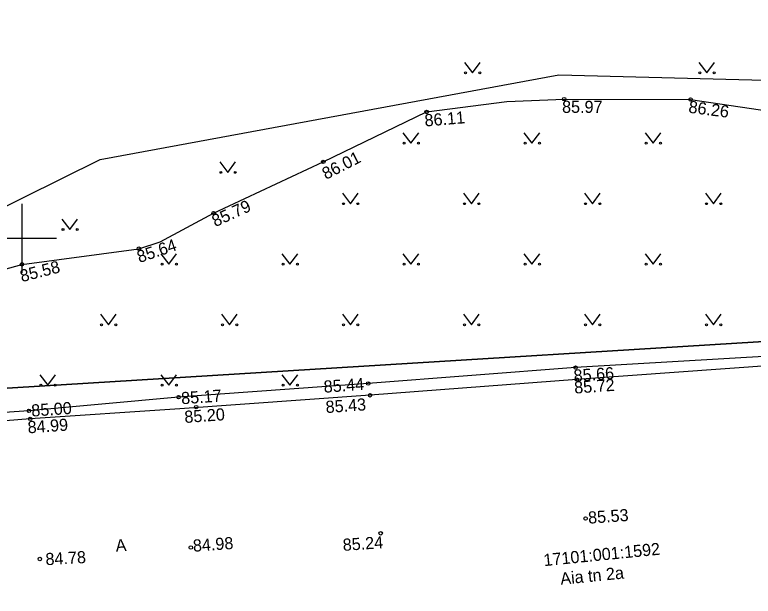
# Model space of a CAD drawing. Extents: x 632023 to 632360, y 6447035 to 6447662.
# Drawn here: x 632199.58 to 632242.3, y 6447229.3 to 6447262.93 of the extents above; entities that cross this region are included whole.
import ezdxf

# ---------------------------------------------------------------- set-up
doc = ezdxf.new("R2010")
doc.units = 0
for name, color, linetype in [('HALJASTUS', 7, 'Continuous'), ('KORGUS-EH2000', 7, 'Continuous'), ('MOOTPIIR', 7, 'Continuous'), ('PIIR', 7, 'Continuous'), ('TEE', 7, 'Continuous'), ('VORK', 7, 'Continuous')]:
    doc.layers.add(name, color=color, linetype=linetype)

msp = doc.modelspace()

# ---------------------------------------------------------------- linework, layer by layer
at = {"layer": 'HALJASTUS'}
for p, q in [((632225.588, 6447260.174), (632226.052, 6447259.567)), ((632226.052, 6447259.567), (632226.497, 6447260.174)), ((632239.146, 6447260.174), (632239.609, 6447259.567)), ((632239.609, 6447259.567), (632240.055, 6447260.174)), ((632222.037, 6447256.107), (632222.5, 6447255.5)), ((632222.5, 6447255.5), (632222.946, 6447256.107)), ((632229.037, 6447256.107), (632229.5, 6447255.5)), ((632229.5, 6447255.5), (632229.946, 6447256.107)), ((632236.037, 6447256.107), (632236.5, 6447255.5)), ((632236.5, 6447255.5), (632236.946, 6447256.107)), ((632211.448, 6447254.42), (632211.911, 6447253.813)), ((632211.911, 6447253.813), (632212.357, 6447254.42)), ((632218.537, 6447252.607), (632219, 6447252)), ((632219, 6447252), (632219.446, 6447252.607)), ((632225.537, 6447252.607), (632226, 6447252)), ((632226, 6447252), (632226.446, 6447252.607)), ((632232.537, 6447252.607), (632233, 6447252)), ((632233, 6447252), (632233.446, 6447252.607)), ((632239.537, 6447252.607), (632240, 6447252)), ((632240, 6447252), (632240.446, 6447252.607)), ((632202.309, 6447251.111), (632202.773, 6447250.504)), ((632202.773, 6447250.504), (632203.218, 6447251.111)), ((632208.037, 6447249.107), (632208.5, 6447248.5)), ((632208.5, 6447248.5), (632208.946, 6447249.107)), ((632215.037, 6447249.107), (632215.5, 6447248.5)), ((632215.5, 6447248.5), (632215.946, 6447249.107)), ((632222.037, 6447249.107), (632222.5, 6447248.5)), ((632222.5, 6447248.5), (632222.946, 6447249.107)), ((632229.037, 6447249.107), (632229.5, 6447248.5)), ((632229.5, 6447248.5), (632229.946, 6447249.107)), ((632236.037, 6447249.107), (632236.5, 6447248.5)), ((632236.5, 6447248.5), (632236.946, 6447249.107)), ((632204.537, 6447245.607), (632205, 6447245)), ((632205, 6447245), (632205.446, 6447245.607)), ((632211.537, 6447245.607), (632212, 6447245)), ((632212, 6447245), (632212.446, 6447245.607)), ((632218.537, 6447245.607), (632219, 6447245)), ((632219, 6447245), (632219.446, 6447245.607)), ((632225.537, 6447245.607), (632226, 6447245)), ((632226, 6447245), (632226.446, 6447245.607)), ((632232.537, 6447245.607), (632233, 6447245)), ((632233, 6447245), (632233.446, 6447245.607)), ((632239.537, 6447245.607), (632240, 6447245)), ((632240, 6447245), (632240.446, 6447245.607)), ((632201.037, 6447242.107), (632201.5, 6447241.5)), ((632201.5, 6447241.5), (632201.946, 6447242.107)), ((632208.037, 6447242.107), (632208.5, 6447241.5)), ((632208.5, 6447241.5), (632208.946, 6447242.107)), ((632215.037, 6447242.107), (632215.5, 6447241.5)), ((632215.5, 6447241.5), (632215.946, 6447242.107))]:
    msp.add_line(p, q, dxfattribs=at)
msp.add_lwpolyline([(632193.37, 6447246.661), (632199.995, 6447248.491), (632206.757, 6447249.398), (632207.99, 6447249.801), (632211.086, 6447251.459), (632217.427, 6447254.418), (632223.405, 6447257.304), (632228.044, 6447257.915), (632231.362, 6447258.046), (632238.676, 6447258.025), (632252.509, 6447255.981)], dxfattribs=at)
for centre in [(632225.651, 6447259.567), (632226.48, 6447259.567), (632239.208, 6447259.567), (632240.037, 6447259.567), (632222.099, 6447255.5), (632222.928, 6447255.5), (632229.099, 6447255.5), (632229.928, 6447255.5), (632236.099, 6447255.5), (632236.928, 6447255.5), (632211.51, 6447253.813), (632212.339, 6447253.813), (632218.599, 6447252), (632219.428, 6447252), (632225.599, 6447252), (632226.428, 6447252), (632232.599, 6447252), (632233.428, 6447252), (632239.599, 6447252), (632240.428, 6447252), (632202.372, 6447250.504), (632203.2, 6447250.504), (632208.099, 6447248.5), (632208.928, 6447248.5), (632215.099, 6447248.5), (632215.928, 6447248.5), (632222.099, 6447248.5), (632222.928, 6447248.5), (632229.099, 6447248.5), (632229.928, 6447248.5), (632236.099, 6447248.5), (632236.928, 6447248.5), (632204.599, 6447245), (632205.428, 6447245), (632211.599, 6447245), (632212.428, 6447245), (632218.599, 6447245), (632219.428, 6447245), (632225.599, 6447245), (632226.428, 6447245), (632232.599, 6447245), (632233.428, 6447245), (632239.599, 6447245), (632240.428, 6447245), (632201.099, 6447241.5), (632201.928, 6447241.5), (632208.099, 6447241.5), (632208.928, 6447241.5), (632215.099, 6447241.5), (632215.928, 6447241.5)]:
    msp.add_circle(centre, 0.055, dxfattribs=at)
at = {"layer": 'KORGUS-EH2000'}
for centre in [(632231.362, 6447258.046), (632238.676, 6447258.025), (632223.405, 6447257.304), (632217.427, 6447254.418), (632211.086, 6447251.459), (632206.757, 6447249.398), (632199.995, 6447248.491), (632232.022, 6447242.524), (632220.023, 6447241.604), (632232.088, 6447241.83), (632209.058, 6447240.814), (632220.134, 6447240.921), (632210.075, 6447240.239), (632200.4, 6447240.025), (632200.471, 6447239.556), (632232.601, 6447233.794), (632220.75, 6447232.942), (632209.768, 6447232.121), (632201.03, 6447231.457)]:
    msp.add_circle(centre, 0.1, dxfattribs=at)
at = {"layer": 'MOOTPIIR'}
msp.add_lwpolyline([(632122.821, 6447099.861), (632157.62, 6447161.817), (632161.709, 6447169.096), (632167.956, 6447180.22), (632170.491, 6447193.725), (632169.723, 6447206.007), (632159.062, 6447208.962), (632159.289, 6447214.417), (632149.884, 6447217.543), (632147.128, 6447220.043), (632152.584, 6447221.777), (632161.676, 6447220.697), (632172.416, 6447220.015), (632167.927, 6447224.391), (632170.988, 6447227.531), (632181.423, 6447231.153), (632186.85, 6447245.814), (632204.524, 6447254.566), (632231.062, 6447259.453), (632257.089, 6447258.771), (632268.17, 6447254.679), (632277.547, 6447247.496), (632281.695, 6447227.8), (632284.65, 6447225.698)], dxfattribs=at)
at = {"layer": 'PIIR'}
for points in [[(632170.9, 6447289.57), (632196.01, 6447294.4), (632262.11, 6447299.82), (632266.71, 6447290.57), (632274.19, 6447245.96), (632186.6, 6447240.57)], [(632186.6, 6447240.57), (632274.19, 6447245.96), (632277.88, 6447223.96), (632276.98, 6447223.12), (632194.11, 6447217.13)]]:
    msp.add_lwpolyline(points, close=True, dxfattribs=at)
at = {"layer": 'TEE'}
for points in [[(632243.559, 6447243.208), (632232.022, 6447242.524), (632220.023, 6447241.604), (632209.058, 6447240.814), (632200.4, 6447240.025), (632195.893, 6447239.718)], [(632243.616, 6447242.665), (632232.088, 6447241.83), (632220.134, 6447240.921), (632209.121, 6447240.14), (632200.471, 6447239.556), (632195.928, 6447239.203)]]:
    msp.add_lwpolyline(points, dxfattribs=at)
at = {"layer": 'VORK'}
for p, q in [((632200, 6447252), (632200, 6447248)), ((632198, 6447250), (632202, 6447250))]:
    msp.add_line(p, q, dxfattribs=at)

# ---------------------------------------------------------------- texts
at = {"layer": 'KORGUS-EH2000'}
msp.add_text('85.97', height=0.7, dxfattribs=at).set_placement((632231.239, 6447257.254))
for s, rotation, p in [('86.26', 352.5772, (632238.524, 6447257.269)), ('86.11', 4.6177, (632223.313, 6447256.465)), ('86.01', 26.9879, (632217.583, 6447253.377)), ('85.79', 24.5162, (632211.181, 6447250.643)), ('85.64', 18.778, (632206.791, 6447248.567)), ('85.58', 14.3646, (632199.988, 6447247.462)), ('85.66', 4, (632231.931, 6447241.701)), ('85.44', 4, (632217.474, 6447241.068)), ('85.72', 4, (632231.966, 6447241.018)), ('85.17', 4, (632209.23, 6447240.4)), ('85.43', 4, (632217.586, 6447239.893)), ('85.00', 4, (632200.562, 6447239.687)), ('85.20', 4, (632209.418, 6447239.32)), ('84.99', 4, (632200.35, 6447238.72)), ('85.53', 4, (632232.769, 6447233.495)), ('84.98', 4, (632209.91, 6447231.874)), ('85.24', 4, (632218.577, 6447231.919)), ('84.78', 3.1571, (632201.377, 6447231.094))]:
    msp.add_text(s, height=0.7, rotation=rotation, dxfattribs=at).set_placement(p)
at = {"layer": 'PIIR'}
for s, p in [('17101:001:1592', (632230.202, 6447231.039)), ('Aia tn 2a', (632231.17, 6447229.962))]:
    msp.add_text(s, height=0.7, rotation=5.6525, dxfattribs=at).set_placement(p)
at = {"layer": 'TEE'}
msp.add_text('A', height=0.7, rotation=4.4296, dxfattribs=at).set_placement((632205.439, 6447231.876))

doc.saveas('drawing.dxf')
